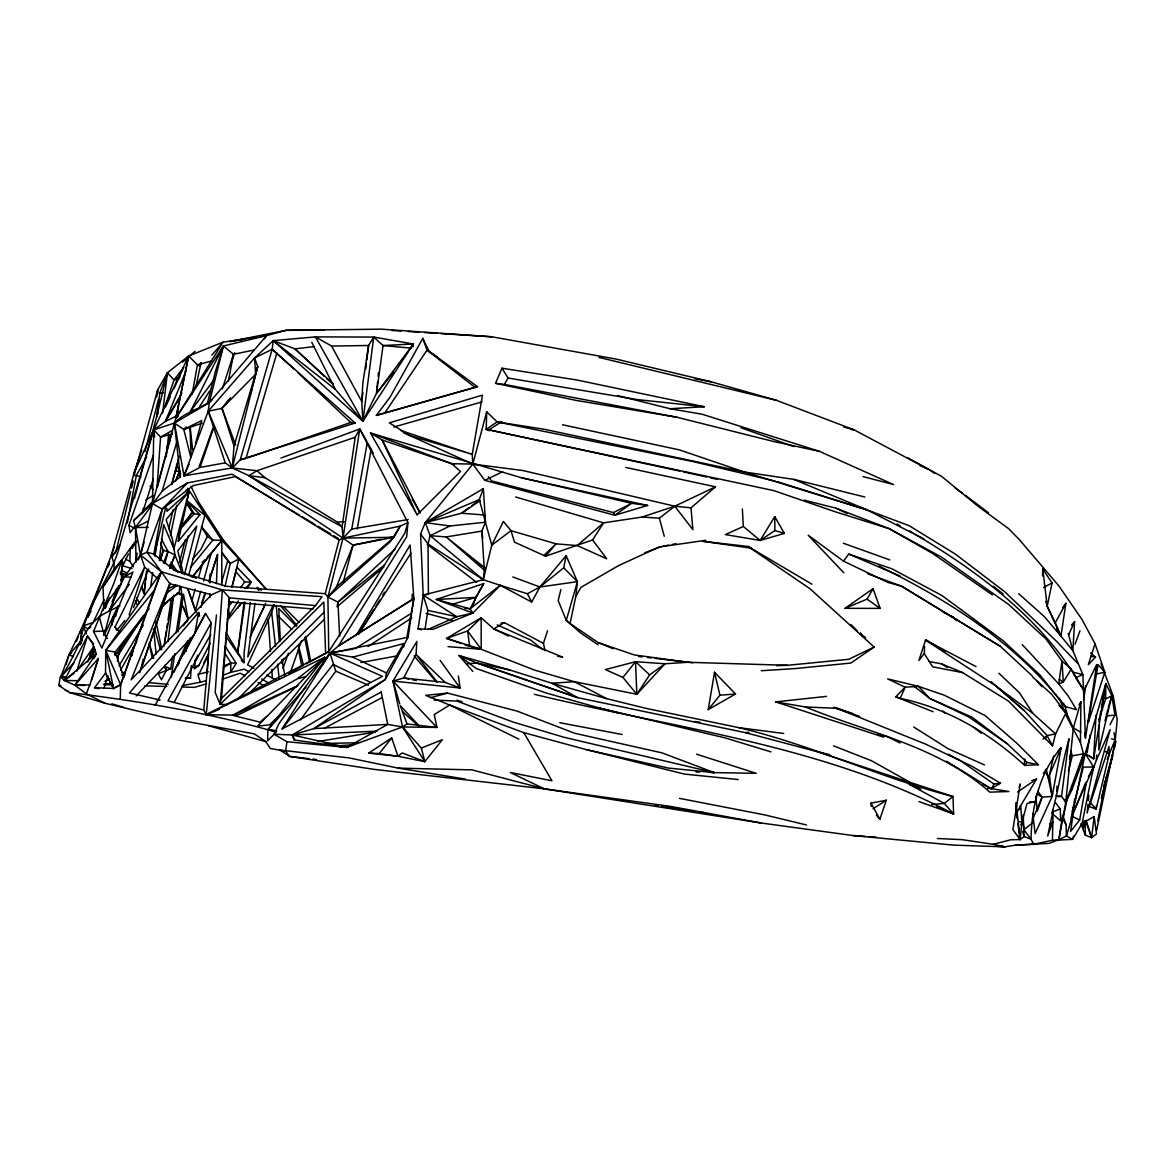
<?xml version="1.0" encoding="UTF-8"?>
<svg xmlns="http://www.w3.org/2000/svg" width="1176" height="1176" viewBox="0 0 1176 1176"><rect width="100%" height="100%" fill="white"/><g stroke="black" fill="none" stroke-linecap="round" stroke-linejoin="round"><path stroke-width="1.5" d="M221.764 585.516L221.808 540.343L187.69 488.216M209.916 597.379L209.931 593.777M209.945 582.987L209.96 573.991M465.255 779.071L398.208 768.134L349.007 757.888L279.932 750.067L289.59 756.403L373.939 769.354L544.268 788.831L760.901 822.965L852.776 835.519L953.868 845.147L1004.863 846.838L1015.77 845.103L1048.889 843.383L1058.87 839.664L1065.735 802.458L1083.463 753.845L1080.45 742.512L1080.906 701.822L1078.965 704.894M166.904 449.967L168.668 434.547M1110.012 724.769L1114.907 715.082L1111.864 695.707L1105.822 683.594L1105.602 698.97L1099.045 719.624M138.18 559.908L140.503 555.028L152.483 503.578L153.777 429.887L188.63 355.99L223.072 342.157L266.614 335.601L286.091 330.324L381.406 329.162L491.833 336.792L616.136 359.077L711.127 381.788L776.38 400.296L854.202 429.887L928.496 469.4L920.088 465.681M738.175 779.541L684.505 774.102L586.442 749.641L523.805 732.663L449.702 705.027L434.238 714.523L436.957 727.43L407.014 723.946L402.501 726.974L346.802 747.348L286.915 741.733L274.126 734.236L278.874 723.799L329.971 653.062L338.306 646.094L412.115 599.745L412.203 594.233M1015.77 845.103L1033.792 844.294L1052.432 840.237L1053.108 810.426L1047.698 835.93L1052.785 822.171L1049.771 823.935M186.308 651.269L186.381 647.755M183.5 654.547L205.535 613.46L211.195 622.765L203.786 710.025L206.197 714.714L324.708 657.31L267.893 729.708L267.599 740.806L276.213 732.148C208.872 712.641 139.062 701.131 69.56 692.561L58.8 685.505L60.314 676.582M489.481 430.71L486.217 429.299L486.702 411.791L497.125 421.919L692.267 461.389L775.234 481.16M1084.772 827.125L1084.948 820.701M120.231 699.367L120.643 684.814L161.362 571.756L146.956 552.279L162.244 509.149L187.44 482.939L232.025 474.163L339.041 540.078L343.01 538.108L400.193 526.142L407.954 522.6L359.753 428.99L280.946 458.052M221.382 699.955L229.423 597.878L222.367 589.926L161.362 571.756L140.503 555.028L135.431 527.539L162.156 491.2L180.296 476.809L180.516 473.325M1042.539 575.961L1042.759 568.949L1052.064 582.987L1047.199 606.331L1060.943 636.172L1072.88 650.681L1082.875 674.612L1085.477 738.205L1096.635 664.631L1083.978 690.65L1075.584 677.802L1082.875 674.612L1072.688 672.113C1032.572 611.153 971.743 567.405 909.577 531.008M133.403 566.759L129.889 561.378L130.301 548.619M224.425 652.312L230.922 662.896L230.584 672.378L222.705 675.45M134.99 541.901L122.157 559.614L121.26 583.428L103.826 606.772L93.566 631.497L101.871 648.064L133.006 571.977L124.318 576.872L108.971 611.299C82.202 622.78 77.19 655.767 60.785 676.95L64.401 680.463L74.852 685.211L86.377 693.899L105.105 703.263L163.787 717.272L254.295 733.853L265.849 741.63L270.201 748.45L285.665 751.214L289.59 756.403L309.406 758.696M216.443 583.605L217.56 554.44L209.019 580.547M1051.844 813.086C1059.062 788.993 1062.06 763.298 1069.043 738.719L1061.546 796.328L1065.735 802.458L1072.086 789.449L1072.203 786.097M1080.45 742.512L1065.338 714.082L1055.592 733.942L1052.505 745.805L1008.523 701.161L962.644 672.613L932.612 666.807L924.292 653.518L924.586 646.359M136.004 561.378L135.431 527.539L148.029 521.144M1113.069 699.632L1113.231 696.119L1101.015 663.587M1056.768 791.375L1057.033 786.038M1096.017 715.214L1093.651 758.829L1085.227 753.463L1105.822 683.594L1093.651 758.829L1089.535 756.197M207.196 673.392L208.226 655.238M1071.468 625.162L1074.585 621.604L1072.88 650.681L1068.249 633.379M166.286 456.964L166.948 446.395M185.205 678.346L190.527 678.17L191.321 665.543M1032.734 813.645L1035.13 833.622L1052.152 796.358L1061.222 747.642C1039.393 772.941 1031.631 806.604 1031.029 839.326L1033.792 844.294M1092.004 772.117L1096.355 760.284L1096.708 754.904M1096.37 805.575L1096.12 809.162L1089.27 806.515L1108.983 746.554L1109.291 754.022L1096.12 809.162L1089.608 801.723M117.997 606.272L104.061 635.393L104.429 630.262M157.084 486.893L160.583 437.06L153.777 429.887L165.39 421.434L176.415 416.025L188.63 355.99L197.421 364.825L192.114 394.533M325.634 653.68L323.797 602.097L220.191 704.38L220.559 699.367L315.491 605.581L322.033 596.673L222.367 589.926L215.193 692.443L220.191 704.38L227.335 704.542M157.466 413.717L158.51 399.325L144.942 451.657M413.114 346.876L413.393 343.98L373.733 337.071L315.359 336.895L273.244 340.628L254.56 357.974L257.706 366.559L234.024 446.101L232.245 467.945L248.871 475.663L342.084 526.819L343.01 538.108L327.913 596.996L328.751 651.666L306.289 663.823M220.559 699.367L229.423 597.878L315.491 605.581M80.218 643.992L81.732 628.249L109.515 561.29L108.207 566.582M376.57 392.549L377.599 381.759M378.113 376.364L378.451 372.777M1083.375 821.598L1082.728 828.418L1085.345 835.166L1091.593 837.621L1096.502 833.931L1094.15 816.614L1082.111 823.347L1072.556 839.355L1056.607 840.178M1087.991 804.149L1087.124 813.101L1110.203 729.635L1096.355 760.284M1088.344 800.562L1088.858 795.197M1096.547 830.741L1115.024 742.629M1115.362 739.116L1117.2 719.771L1113.231 696.119M144.207 594.086L146.515 570.889M185.646 650.416L185.999 646.874M937.375 838.503L962.277 839.664L993.147 844.294L1010.875 839.752L1020.18 839.561L1021.915 822.127L1020.636 805.766L1036.512 779.085L1031.793 780.57M195.348 660.118L194.452 668.968L198.891 665.351L210.254 643.257M216.472 615.033L206.197 714.714L237.596 715.155L296.514 686.608M1080.906 701.822L1073.291 728.223L1065.735 802.458L1064.706 799.489M613.005 648.667L598.172 642.581L570.037 623.515L575.828 596.35L577.416 581.664L566.156 555.645L539.931 586.986L531.67 602.038L500.256 585.325L483.262 579.709L428.035 543.959L420.567 533.904L425.227 522.629L472.825 464.079L486.702 411.791M625.705 467.445L715.508 486.82L674.789 506.209L642.052 517.043L603.611 522.85L592.586 539.931L545.517 556.219L514.456 542.121L511.031 530.685L503.401 521.409L491.774 545.164L483.262 579.709L430.137 535.683L425.227 522.629L483.395 488.657L485.438 522.217L481.851 531.111L484.35 570.154L483.262 579.709L423.198 595.115L418.068 628.895L421.449 629.851M136.019 562.187L137.092 553.102M162.626 413.246L167.418 372.748L188.63 355.99L175.738 418.347L152.483 503.578L133.564 520.674L135.078 526.098L130.139 532.699L128.919 525.437L153.542 454.656M133.888 475.795L157.643 389.947L167.418 372.748L173.989 380.01L178.943 378.922M159.274 560.496L163.626 524.643L173.916 548.766L175.048 555.043L182.368 573.829M362.869 392.549L361.782 401.604L362.884 421.228L273.244 340.628L272.185 349.287L240.242 459.801L232.245 467.945L184.015 475.824L174.416 423.066C184.75 412.012 200.302 409.086 211.783 400.266M365.721 369.014L366.383 363.59M366.824 359.974L368.573 345.494L373.733 337.071L383.038 345.538L411.203 348.155M167.977 641.479L173.695 595.085M250.253 602.377L244.167 652.121L244.005 662.676L241.271 660.5M1085.595 820.789L1091.593 837.621L1094.15 816.614M144.31 590.558L145.221 583.281M145.677 579.636L146.133 575.99M244.123 602.127L237.817 650.49M907.357 457.537L941.52 476.324L978.403 506.547L1008.567 528.612L1019.269 539.534L1058.723 585.736L1081.993 619.458L1095.047 643.772L1104.837 672.26L1088.314 722.226L1089.197 715.155M1089.638 711.612L1090.078 708.07M179.957 586.104L179.164 592.469L162.303 605.699M333.381 383.993L294.956 348.846L273.244 340.628L335.233 389.256L362.884 421.228L373.733 337.071M285.665 751.214L286.915 741.733M186.469 500.77L199.935 514.691L178.296 541.372L179.722 530.582M254.986 603.361L247.813 656.972L273.376 604.846M103.37 610.197L104.782 603.317M157.966 413.526L156.643 416.76L167.418 372.748L159.921 392.71L156.643 416.76L134.373 498.712M156.687 396.871L157.643 389.947L157.893 393.445M142.766 511.825L143.266 508.223M1019.151 787.2L1020.239 783.951L1012.874 829.668L1020.18 839.561L1024.164 836.518L1023.208 815.144M237.655 653.665L244.946 602.156M150.646 586.883L152.704 572.55M155.012 556.424L157.584 538.505M171.299 677.038L174.739 653.606M177.914 631.968L183.485 594.115L188.145 618.885L186.793 622.178M366.515 440.603L359.753 428.99L355.211 437.251L342.084 526.819L337.35 522.129L264.923 477.676L256.985 470.723L232.245 467.945L225.248 462.859L208.226 411.188L209.299 402.648L223.455 345.979L266.614 335.601L264.556 338.659M1083.611 700.117L1085.713 685.814M274.126 734.236L292.339 734.971L313.786 728.635L385.287 679.552L408.072 637.274L413.849 598.452L410.13 545.032L356.754 634.408M425.065 629.116L427.858 610.373L423.198 595.115L420.567 533.904M1024.149 764.297L1024.957 758.946M1062.781 607.551L1065.882 603.347L1060.943 636.172L1044.244 616.503L1018.651 593.645M80.703 642.096C84.29 605.772 112.778 577.681 120.628 542.254L153.777 429.887L174.416 423.066L209.299 402.648L266.614 335.601M165.052 665.425L166.139 670.688L161.421 679.743L158.26 673.701L170.726 668.732L172.637 656.193M176.194 632.909L181.927 595.306L180.81 586.457M164.669 641.787L166.345 630.909M166.889 627.293L167.448 623.662M168.006 620.046L171.064 600.113M131.212 577.181L124.318 576.872L140.503 555.028L146.956 552.279L153.791 554.072L174.474 570.228L226.027 586.265L325.238 593.689L327.913 596.996L390.285 541.754L400.193 526.142L394.048 537.27L353.021 545.149L343.01 538.108L359.753 428.99M1015.917 802.649L1016.137 811.44M1052.432 840.237L1058.87 839.664L1062.707 815.218L1066.044 824.685L1066.47 835.96L1072.556 839.355L1073.644 835.974M406.646 638.671L413.849 598.452L338.306 646.094L406.661 536.844L407.954 522.6L404.794 533.242L328.751 651.666L206.197 714.714L219.368 709.334M92.948 657.825L94.389 648.917M132.006 655.649L133.461 646.932M708.217 709.613L714.538 672.26L735.514 693.987L708.217 709.613L719.918 695.222L735.514 693.987M1058.87 839.664L1066.47 835.96L1071.307 819.496L1073.629 805.766M1074.202 802.341L1074.79 798.916M1088.314 722.226L1098.061 664.602L1104.837 672.26L1096.017 674.068M195.201 631.806L198.582 612.476L129.448 692.973L160.068 700.043L156.482 699.646M357.254 528.95L371.116 449.335M1087.109 752.655L1090.226 734.706M183.397 606.581L188.145 618.885L181.898 604.655M1085.389 783.319L1073.306 813.116L1070.557 831.447L1079.671 820.025L1086.418 781.746M355.211 437.251L256.985 470.723L248.871 475.663L343.01 538.108L351.742 529.053L367.368 442.058M322.195 665.351L329.971 653.062L352.726 657.134L403.662 643.61L386.492 672.966L385.287 679.552L292.339 734.971L293.941 740.057M1098.884 721.785L1099.516 718.315M1100.148 714.832L1100.78 711.362M1101.412 707.893L1105.822 683.594M111.793 625.382L113.469 616.356M131.609 655.532L132.903 648.593M1105.043 720.873L1107.924 709.246M105.34 607.757L106.016 604.155M117.394 661.132L120.099 646.726M153.791 554.072L162.244 509.149L166.198 505.371L154.262 555.278M163.787 646.565L173.122 596.849M1114.525 747.907L1115.803 741.027L1101.427 798.342L1112.746 755.536L1103.588 786.479M127.317 523.026L136.328 475.516L146.632 457.096M228.364 381.142L233.465 354.314L223.455 345.979L175.738 418.347L178.384 415.922M114.616 654.914L115.174 652.092L149.073 608.8M1084.081 821.407L1082.728 828.418L1080.95 823.553M337.027 606.816L337.953 602.127L395.077 549.089M1097.737 820.936L1106.557 776.278M464.726 608.286L470.032 608.83L500.256 585.325L527.407 593.748L539.931 586.986L563.701 567.846L566.156 555.645M1069.513 759.167L1070.924 752.111M1082.111 823.347L1093.548 767.017L1085.227 753.463L1072.086 789.449M170.373 535.697L176.738 505.327M1062.913 819.231L1067.808 795.961M1071.307 819.496L1085.227 753.463M196.069 385.963L200.993 362.899L199.111 365.986M132.682 545.002L131.918 548.545L136.975 541.019M178.296 541.372L189.145 491.362L185.911 490.098M115.571 616.474L117.909 605.875M1053.652 755.918L1049.345 775.352L1049.345 779.82L1045.802 772.103M140.87 669.556L143.207 659.133M168.756 528.891L173.137 509.62M224.998 586.53L230.217 563.583L238.831 558.967L266.158 589.25M1085.183 825.361L1085.992 821.818M1021.224 825.008L1021.915 822.127L1018.534 821.51M1103.073 697.059L1105.602 698.97L1111.864 695.707L1098.884 750.112L1098.884 725.327M130.668 491.553L115.733 552.573L111.382 555.16L87.774 617.341L91.111 611.02M131.521 488.069L133.226 481.087M180.457 567.743L188.292 535.918M231.951 586.971L238.831 558.967L221.808 540.343L212.856 540.093L207.388 536.476L201.757 527.392M560.893 589.543L558.188 600.554L566.273 620.399L580.665 632.953L598.114 644.815M207.373 403.5L215.384 371.543L223.455 345.979L190.527 411.335L197.436 409.527M1072.1 812.057L1083.317 767.12L1093.548 767.017L1071.115 817.291M108.177 566.626L109.515 561.29M184.441 574.667L196.73 526.113L177.782 550.853L183.177 572.991M250.709 393.695L252.031 388.389M252.928 384.861L255.604 374.262L254.56 357.974L272.185 349.287L294.059 369.058M232.128 586.795L237.023 567.361L251.282 582.135L247.313 587.926M592.586 539.931L606.728 558.791L577.181 545.561L556.057 543.856L511.031 530.685L491.774 545.164L485.438 522.217L449.908 525.981L430.137 535.683L428.035 543.959L428.402 594.174L423.198 595.115L456.803 616.724L472.855 613.034L500.256 585.325M1068.381 771.265L1072.336 755.8L1070.66 750.641M179.413 562.598L185.235 540.034M325.238 593.689L339.041 540.078M164.831 563.686L168.036 551.529L161.347 538.917M343.186 582.399L353.021 545.149L381.009 539.269M166.933 508.473L166.933 511.354L189.145 491.362L173.916 548.766L172.431 539.255L166.125 519.674L189.145 491.362L186.411 493.067M104.061 635.393L116.644 588.456M120.378 574.535L123.686 562.319M157.437 486.893L172.108 432.062M171.814 484.394L178.384 459.934M188.733 575.27L204.844 515.367L186.808 500.52M1021.356 824.685L1027.015 803.546L1034.689 801.635L1029.5 801.944M171.623 484.483L179.355 456.126M195.554 443.396L201.772 420.508L183.809 429.446L174.416 423.066L180.296 476.809M256.015 372.719L257.706 366.559L232.245 467.945L208.226 411.188L254.56 357.974M160.245 560.687L163.052 550.442L160.612 542.356M200.714 591.308L195.466 610.344L187.469 588.47M203.566 580.929L211.18 553.249L221.808 540.343L192.07 577.019M221.456 583.178L227.791 560.349L222.499 553.058M144.089 542.239L140.503 555.028L144.663 567.097L157.319 578.327M191.747 601.215L195.157 589.264M198.568 577.313L202.478 563.657M563.701 567.846L577.416 581.664L566.273 620.399L570.037 623.515M276.919 352.918L245.99 458.405L240.242 459.801L355.137 423.022L272.185 349.287M162.156 491.2L176.679 442.455M66.091 664.499L69.061 654.664L81.732 628.249L79.718 633.173M1108.233 707.585L1111.864 695.707M201.008 607.419L205.286 593.748M209.019 581.797L217.56 554.44M91.478 680.301L98.343 658.472L74.852 685.211L84.731 685.476M142.267 513.692L153.336 478.705M89.67 685.608L98.343 658.472M976.036 666.601L925.468 640.082L918.956 660.515L924.292 653.518M1019.577 809.059L1020.636 805.766L1016.402 813.366M104.091 687.931L107.942 675.935M222.293 389.021L233.465 354.314L253.972 350.036M1095.047 643.772L1088.3 664.646L1095.503 657.134L1090.711 653.003M129.139 614.872L144.663 567.097L115.028 626.984L116.644 630.454L124.803 620.531M80.982 643.243L82.055 639.95L69.061 654.664L60.785 676.95L65.547 677.89M201.625 603.17L205.036 592.733M253.987 668.306L247.577 664.881L271.656 612.564L274.228 604.685M545.002 650.519L543.43 643.36L547.531 630.777M141.708 449.967L134.329 472.164L111.382 555.16L114.013 563.833M472.928 605.772L475.707 597.423L483.704 583.605L436.281 599.451L472.855 613.034L432.959 629.322L418.068 628.895M139.782 672.672L169.785 583.722L161.362 571.756L105.752 650.343L105.531 673.172L113.543 688.607L113.058 685.064M876.355 815.1L879.868 819.231L886.322 800.253L870.96 803.105L871.313 806.354M164.331 408.263L173.989 380.01L183.647 367.426L173.886 388.697M141.017 669.173L170.476 583.031M255.604 374.262L222.014 408.381L208.226 411.188L184.015 475.824L200.052 467.416L213.782 427.491M1037.893 791.433L1042.098 797.181L1037.32 811.131L1035.733 796.167M231.143 363.046L234.759 352.638M290.648 671.864L301.497 640.817M122.157 559.614L113.528 584.178L103.826 606.772L103.032 586.927L114.307 568.684L122.157 559.614L103.032 586.927M154.012 590.69L120.555 684.829L113.513 688.46L94.521 687.695L105.531 673.172L113.513 688.46L120.643 684.814L105.752 650.343L154.012 590.69L161.362 571.756M283.019 668.247L288.399 653.165M199.097 466.843L212.988 427.961M114.41 546.737L111.382 555.16L112.308 556.557L119.555 545.326M86.377 693.899L89.626 684.902L74.852 685.211L96.344 653.635L92.213 642.963L87.421 636.143L64.401 680.463L78.101 680.698M160.715 558.277L163.773 549.839M1075.011 644.227L1079.98 630.792M281.961 663.558L283.842 658.516M449.908 525.981L425.227 522.629L461.565 513.221L484.718 515.029L485.438 522.217L479.308 499.55L483.395 488.657M104.723 607.86L107.281 601.098M177.208 477.25L179.708 470.9L176.4 464.961M133.491 607.625L148.661 568.993M80.041 645.007L82.055 639.95M339.644 636.348L337.953 602.127L327.913 596.996L336.409 587.03L353.021 545.149M163.405 563.186L168.036 551.529L175.048 555.043L169.697 568.493M1107.189 759.343L1115.113 739.645L1114.025 732.692M180.384 396.782L165.39 421.434L186.205 370.499M76.367 641.405L78.38 636.466M175.636 480.866L179.708 470.9L174.621 471.547M105.414 607.933L109.559 597.834M112.043 601.906L118.805 585.53M120.834 580.621L123.539 574.064L126.993 574.329M991.912 788.64L993.852 783.995L1000.497 783.231L971.391 765.943L925.909 744.276L834.431 707.29M87.641 661.956L93.962 646.918M170.094 566.773L175.048 555.043M1033.278 817.996L1042.098 797.181L1052.152 796.358L1049.345 775.352L1061.222 747.642L1057.974 751.199M862.993 476.574L893.613 484.6L819.275 451.29L774.161 441.632L676.979 417.26L575.887 400.355L495.522 383.303L501.976 368.206L576.975 380.01L704.306 406.749L669.952 408.719L617.532 395.548M89.258 659.001L94.286 647.52L91.14 651.901M184.015 475.824L189.086 464.211M173.93 672.231L187.675 640.817M900.228 698.382L905.138 687.196L918.456 686.358L944.005 695.075L985.062 715.523L1016.858 743.276L1038.364 764.694L1024.649 765.429C989.56 733.074 947.297 708.128 900.228 698.382L895.789 696.839L905.138 687.196L887.659 678.875L918.456 686.358L929.834 698.47L968.657 716.89L1007.317 743.805L1027.03 762.401L1038.364 764.694M1068.499 635.069L1074.585 621.604M152.395 432.548L134.329 472.164L134.593 475.486M250.15 637.171L265.658 603.2M165.625 406.69L170.138 396.885M194.79 661.603L197.774 655.164M175.371 417.833L178.487 411.174M199.435 366.236L200.993 362.899M227.306 618.649L238.39 600.951M178.017 664.087L190.409 637.848M322.371 662.191L324.708 657.31L297.734 678.581L232.804 715.375L260.043 722.152L266.893 716.272M94.036 658.428L96.344 653.635L64.401 680.463L74.059 673.201M104.12 599.745L93.066 622.501L83.173 625.882L86.407 634.026M331.588 346.053L361.782 401.604L362.825 383.097L368.573 345.494L331.588 346.053L315.359 336.895L362.884 421.228L376.496 393.372L413.393 343.98L383.038 345.538L376.496 393.372L393.592 372.248M128.552 553.925L122.701 565.847L132.05 568.552M208.505 654.782L198.141 675.862L200.464 682.212L205.712 680.742M299.321 515.059L235.376 476.618L193.187 485.585L162.244 509.149L152.483 503.578L153.703 501.138M252.134 631.071L265.129 605.052M207.388 536.476L200.773 549.545L192.599 559.217M117.923 653.444L123.774 642.008M174.371 702.043L193.599 664.514L210.724 634.467M177.635 665.925L179.311 662.676M203.786 662.999L208.02 654.856M1088.432 776.763L1093.548 767.017M472.855 613.034L470.032 608.83L483.704 583.605M1056.68 628.895L1060.943 636.172L1055.298 622.839L1065.882 603.347M155.159 705.232L205.535 613.46M211.195 622.765L167.962 700.881L203.786 710.025M422.772 338.379L390.153 397.018L376.349 415.393L477.485 386.669L429.152 351.271L422.772 338.379L427.035 350.139L475.28 387.536M119.937 605.684L108.971 611.299L112.47 605.052M120.525 670.158L136.769 641.464M575.828 596.35L580.929 587.368L618.458 565.685L659.03 547.016L705.806 540.298M495.522 383.303L504.416 384.434L508.076 378.04L501.976 368.206M845 608.33L867.05 599.143L873.062 588.661L880.104 608.374L845 608.33L873.062 588.661M89.788 655.326L94.286 647.52L91.316 652.077M165.39 421.434L181.912 392.858M119.085 665.69L143.296 625.103M804.134 500.138L835.798 508.135L889.115 528.641L941.27 556.983L1008.743 604.523L1046.067 639.082L1062.031 661.147L1071.233 669.026L1063.266 682.154L1058.679 683.844L1022.238 644.654M760.122 540.445L774.763 516.631L784.377 533.419L760.122 540.445L725.357 534.58L743.335 526.466L760.122 540.445L774.881 530.582L784.377 533.419M89.611 658.81L95.388 649.446M183.5 625.72L188.307 617.973M225.248 646.388L236.229 663.293L230.584 672.378L244.329 669.144L249.062 671.849M373.997 609.33L358.533 634.246L410.953 553.22M375.938 606.213L379.804 599.995M382.7 595.321L384.64 592.204M175.738 418.347L223.072 342.157L211.842 355.137M1045.17 738.704L1047.11 735.588L1055.592 733.942L1032.925 713.42L995.763 685.902L925.468 640.082M368.397 685.196L335.763 671.187L329.971 653.062L382.42 676.362L282.152 728.899L329.971 653.062L408.072 637.274M1043.377 773.529L1046.243 769.001L1052.152 796.358M117.968 655.605L143.516 615.445M199.655 406.47L209.578 391.035M1082.332 757.903L1084.257 754.948M362.884 421.228L413.393 343.98M508.385 635.995L493.744 628.91L481.16 617.768L446.542 638.392L481.205 649.284L534.374 670.026L574.285 681.683L636.833 694.266L649.622 674.862L665.028 663.764L688.004 662.294L787.494 665.307L848.778 659.28L874.135 647.05L810.014 588.764L748.024 546.458L702.425 541.254L751.332 548.192M384.596 413.217L427.035 350.139L437.369 357.269M183.294 525.613L185.308 522.644M187.337 519.674L192.394 512.251L189.351 505.827M227.409 619.193L229.423 616.283M93.668 646.682L76.808 671.129L87.421 636.143L93.624 643.948M228.32 604.876L230.364 602.009M240.595 587.647L244.681 581.899L251.282 582.135L245.137 588.603M300.512 719.888L335.763 671.187M150.043 505.724L153.248 501.358M190.527 411.335L214.973 378.422M187.102 494.111L189.145 491.362M115.424 654.885L144.619 615.783M108.971 611.299L129.301 584.413M843.795 572.771L808.191 535.227L843.457 561.099L848.807 554.087L891.981 568.831L941.917 595.526L1003.01 640.597L1039.76 674.774L1065.177 706.629L1067.323 714.67L1073.291 728.223M237.64 608.227L241.991 602.612M192.746 576.799L211.18 553.249L207.358 557.159M1024.649 765.429L1027.03 762.401M221.529 408.807L230.496 397.797M179.987 527.95L192.394 512.251L186.44 503.49M282.152 728.899L333.087 664.455L371.057 682.595M391.711 737.925L368.617 753.125L379.26 753.537L391.711 737.925L397.958 756.271L424.83 761.636L442.308 739.704L421.361 748.039L402.501 726.974L392.99 681.08L416.863 641.435L416.069 654.459L403.618 677.979L392.99 681.08L399.737 703.865M622.957 677.435L635.54 661.706L665.028 663.764L636.833 694.266L622.957 677.435L605.375 669.585L635.54 661.706L649.622 674.862M228.056 619.458L241.609 602.597M234.024 446.101L222.014 408.381L228.967 399.884M190.394 567.582L212.856 540.093L201.419 526.583M545.517 556.219L556.057 543.856L543.65 555.645M272.803 730.37L267.893 729.708L305.834 687.24M180.707 528.524L194.216 513.692L199.935 514.691M66.15 676.876L60.785 676.95L74.073 662.647M169.344 503.034L171.769 500.447M207.652 556.983L210.004 554.499M211.533 594.762L131.153 679.846L169.785 583.722L211.533 594.762L222.367 589.926M136.21 695.942L194.143 634.908M229.144 605.449L232.833 601.553M190.821 457.479L183.809 429.446L186.205 426.947M60.785 676.95L63.269 674.362M282.666 712.377L269.583 724.842L257.456 726.18L324.708 657.31M202.272 562.378L204.815 559.761M161.788 607.286L170.255 598.746L179.164 592.469L181.927 595.306L177.253 593.027M238.022 698.985L324.003 612.226M133.564 520.674L153.027 501.211M417.083 514.838L460.477 471.502L451.79 463.712L370.499 433.062L417.083 514.838L382.171 440L370.499 433.062L521.791 477.838L631.688 503.313L647.638 505.46L614.857 515.25L484.747 480.337L472.825 464.079L403.221 432.577M250.914 691.679L323.988 619.678M1043.038 739.19L1047.11 735.588L1024.178 710.539L991.089 681.61M182.618 362.135L195.04 351.286M336.409 587.03L394.048 537.27L343.01 538.108M577.181 545.561L603.611 522.85L515.632 496.992M451.79 463.712L472.825 464.079L522.732 470.503L674.789 506.209L691.003 507.841L715.508 486.82M338.409 605.655L383.817 566.935M1022.532 831.476L1024.164 836.518L1031.029 839.326L1023.943 829.771L1032.102 823.185M337.953 602.127L384.567 564.833M368.617 753.125L397.958 756.271L402.221 752.919L424.83 761.636L421.361 748.039M642.052 517.043L659.398 518.175L674.789 506.209L692.885 529.656L691.003 507.841M165.757 593.88L177.444 585.104M412.115 599.745L413.849 598.452M468.768 507.87L461.565 513.221L480.278 500.579M471.65 505.739L478.852 500.388M874.135 647.05L850.851 663.058L795.402 668.556L761.284 670.732M1017.549 792.065L1036.512 779.085M992.397 594.938L932.95 553.675L889.115 528.641L835.327 511.81L773.867 490.627L486.217 429.299L497.125 421.919L544.444 429.299L744.29 471.988L793.888 479.396L864.816 496.992M71.765 652.871L69.061 654.664L73.294 656.708M368.029 646.521L411.732 617.87M873.136 808.676L886.322 800.253M145.765 500.094L153.233 495.361M487.922 430.431L501.887 421.581M223.219 667.747L230.922 662.896L236.229 663.293M354.902 648.77L410.6 613.74M543.43 643.36L504.342 622.619L493.744 628.91L562.657 657.163L557.586 656.252M152.483 503.578L187.44 482.939M987.737 788.376L991.133 788.611L1000.497 783.231M172.593 430.298L160.583 437.06L172.416 433.915M339.585 746.775L346.802 747.348L387.727 724.387L402.501 726.974L436.957 727.43L392.99 681.08L460.066 687.989L458.375 675.994M288.649 673.378L303.085 665.557M324.488 728.179L382.097 697.588M1043.582 587.486L1052.064 582.987M173.989 380.01L180.031 376.923M613.446 512.574L631.688 503.313L614.857 515.25L613.446 512.574L491.509 480.896L488.334 476.75M104.943 681.301L109.765 678.905M484.747 480.337L502.608 471.708M167.83 588.823L175.665 585.134M90.728 627.264L87.583 628.734L83.173 625.882M377.129 731.149L292.339 734.971L294.985 740.101L346.802 747.348L358.166 742.115M232.804 715.375L297.94 685.623M428.02 629.41L456.803 616.724L427.858 610.373M224.631 665.645L230.922 662.896M425.227 522.629L479.308 499.55M1052.608 811.999L1060.296 808.867L1055.504 802.738M193.231 667.512L198.891 665.351M644.815 552.764L661.662 546.414M183.809 429.446L202.169 423.154M247.695 457.817L350.757 422.478L355.137 423.022M452.054 604.346L475.707 597.423L436.281 599.451L470.032 608.83M206.609 683.815L194.363 687.387L181.53 686.975M222.352 679.213L240.227 673.201L245.078 675.73M376.349 415.393L477.485 386.669M393.769 427.05L482.028 401.898M197.421 364.825L211.518 361.003M430.416 697.721L447.571 693.105L516.837 711.01L574.594 733.236L662.161 752.919L714.185 772.603L756.227 773.323L696.56 754.183M197.862 674.392L208.387 671.819M297.734 678.581L305.951 676.626M389.756 537.432L393.254 536.697M663.44 546.076L668.806 545.076M672.378 544.4L675.95 543.738M182.339 685.608L200.464 682.212M360.87 662.544L397.767 655.782M200.052 467.416L225.248 462.859M1072.336 755.8L1083.463 753.845M329.971 653.062L353.123 649.078M351.742 529.053L408.19 519.542M500.844 623.207L504.342 622.619M317.902 741.512L375.364 732.089M242.432 339.761L229.732 341.569L286.091 330.324L324.414 330.206M577.416 581.664L539.931 586.986L512.824 576.96M1058.062 796.784L1061.546 796.328L1056.136 795.682M314.315 346.626L294.956 348.846L324.297 376.32M883.588 737.131L775.631 701.881L826.493 696.383M447.571 693.105L425.697 695.339L449.702 705.027L518.881 739.175M1106.675 715.905L1114.907 715.082M472.796 671.393L458.949 655.532L477.044 663.029L577.622 697.647L745.364 732.633L748.936 732.31M931.686 804.575L944.328 803.443L952.972 796.519L817.423 751.758L745.364 732.633M335.821 745.981L353.844 744.658M103.9 684.094L111.117 683.594M466.593 663.764L477.044 663.029L509.737 669.982L552 683.271L606.522 698.617L645.448 708.246L739.101 727.709L783.701 733.457M337.35 522.129L344.2 521.674M93.566 631.497L103.076 631.086L107.295 638.583M776.645 665.645L787.494 665.307M325.135 743.438L355.711 742.806M135.431 527.539L148.264 527.362M121.451 675.009L125.068 675.068M398.208 768.134L471.899 769.868L544.268 788.831L670.614 806.413L760.901 822.965M103.826 684.623L112.69 684.873M144.868 685.814L166.86 686.505M696.06 771.941L699.691 772.073M708.746 772.397L714.185 772.603L563.554 737.161L513.192 722.093L456.964 701.116L434.106 700.058M775.631 701.881L805.428 706.982L837.782 708.364L853.262 713.744M159.921 392.71L163.449 392.916M58.8 685.505L60.902 685.623M391.887 330.471L400.972 331.044M408.248 331.5L419.141 332.191M424.595 332.543L437.325 333.337M440.956 333.572L491.833 336.792M852.776 835.519L865.462 836.415M869.093 836.665L876.34 837.18M430.137 535.683L446.13 536.932L481.851 531.111L482.719 538.358M995.822 846.132L1004.863 846.838L993.147 844.294M448.041 646.638L481.205 649.284L481.16 617.768L467.607 630.983L446.542 638.392L461.418 643.566M229.305 601.965L313.139 608.977M121.863 672.496L125.464 672.804M148.749 682.639L168.197 684.359M714.185 772.603L668.321 768.06L586.442 749.641M704.306 406.749L637.274 399.59L508.076 378.04M440.147 660.456L460.066 687.989L445.234 682.447L403.618 677.979L408.983 679.052M638.524 656.473L642.14 656.884M647.579 657.516L651.195 657.928M654.812 658.354L692.826 662.75M313.007 759.108L316.609 759.534M694.266 811.455L661.838 806.31M699.676 812.087L703.277 812.498M248.871 475.663L264.923 477.676M267.893 729.708L276.772 730.84M694.575 721.535L699.999 722.255M688.004 662.294L634.379 654.944L598.172 642.581M379.26 753.537L397.958 756.271M476.295 464.608L472.825 464.079L472.223 454.377L482.498 395.121L389.344 422.86L409.63 435.443L472.223 454.377L400.531 430.401M186.014 677.464L190.527 678.17M850.615 429.314L854.202 429.887L843.589 426.932M983.077 784.524L991.133 788.611L1008.861 791.507L989.825 792.154C938.286 746.099 867.712 732.589 805.428 706.982M669.952 408.719L702.043 414.202L819.275 451.29M1090.637 656.267L1095.503 657.134M654.635 805.001L658.237 805.663M929.305 661.559L941.462 663.852L962.644 672.613M559.776 722.711L622.266 734.515M695.06 378.745L711.127 381.788M504.416 384.434L676.979 417.26M679.478 798.357L764.606 814.88L806.486 824.964M486.217 429.299L679.948 471.12M412.57 679.772L416.142 680.492M1032.058 843.736L1035.409 844.412M534.286 694.296C675.274 728.444 823.773 745.07 953.604 813.954L952.972 796.519C880.31 777.895 812.234 745.025 739.101 727.709M1001.379 846.103L1004.863 846.838M562.51 424.756L679.552 449.923L744.29 471.988L867.373 510.046L909.063 525.643L955.338 554.087L1005.024 591.998L1056.077 640.861L1077.863 663.573M94.521 687.695L99.034 688.666M163.052 550.442L168.036 551.529M683.521 471.914L706.717 477.03M710.289 477.824L717.433 479.396M521.791 477.838L647.638 505.46M1111.54 738.851L1115.113 739.645M292.339 734.971L346.802 747.348M599.099 357.43L776.38 400.296M817.423 751.758L829.903 754.698M509.737 669.982L458.949 655.532L476.295 668.556L545.811 692.885L599.172 707.952L725.122 737.896L770.986 751.876M471.326 646.859L481.205 649.284L467.607 630.983L469.68 646.447L464.726 644.727M599.172 707.952L618.62 713.024M878.134 734.162L886.969 736.499L900.125 742.997M208.181 725.695L265.849 741.63M426.08 613.343L452.628 620.384M878.722 565.994C948.841 600.216 1017.328 643.963 1065.177 706.629L1076.452 709.687L1068.337 696.207L1058.679 683.844L1062.031 661.147L1063.266 682.154L1059.297 679.258M65.047 690.239L68.355 691.209M111.808 703.807L123.656 707.305M69.56 692.561L105.105 703.263M777.013 481.572L867.373 510.046L923.733 538.873M456.92 700.161L462.08 701.793M136.328 475.516L140.973 477.015M477.044 663.029L577.622 697.647L552 683.271L574.285 681.683L606.522 698.617M833.696 707.585L859.7 716.404M453.995 464.476L382.171 440L420.244 513.001M740.968 427.785L793.829 446.571M918.941 801.547L953.604 813.954L944.328 803.443L909.136 784.26L920.749 789.169M843.383 543.253L889.776 559.894M174.474 570.228L196.421 578.225M867.962 573.888L901.507 586.163L1000.35 646.33L1032.425 676.097M170.726 668.732L164.905 666.469L166.139 670.688L164.699 665.44M833.622 745.863L871.284 760.637L908.813 781.614M895.789 696.839L933.156 711.745M860.597 507.268L867.373 510.046L793.888 479.396M848.807 554.087L900.243 576.152M936.743 806.736L953.604 813.954M859.818 633.526L865.624 637.554M984.459 764.929L948.091 748.715L913.678 726.989M497.257 624.853L530.479 639.935L542.974 649.681M121.672 570.522L127.522 573.241M352.726 657.134L386.492 672.966M835.798 508.135L847.367 513.618M120.246 572.506L123.539 574.064M128.919 525.437L134.49 528.112M843.457 561.099L887.792 582.399L901.507 586.163L1000.35 646.33M544.268 788.831L510.34 772.514L551.926 780.761L523.805 732.663M1072.541 816.512L1079.671 820.025M943.181 612.152L952.839 616.93L957.102 620.296M751.258 548.075L748.024 546.458L811.955 584.178M258.029 682.492L264.497 685.858M948.4 754.257L959.675 760.166L993.852 783.995M125.597 559.115L129.889 561.378M266.805 675.142L276.404 680.272M896.994 524.011L900.14 525.76M261.689 679.022L268.01 682.624M302.438 516.925L314.918 524.437M318.034 526.304L330.515 533.801M333.631 535.683L338.32 538.49M926.423 640.156L937.39 646.815M940.535 648.711L945.225 651.563M1073.085 727.621L1080.862 732.369M946.342 761.181L991.133 788.611M941.462 663.852L947.518 667.601M1105.425 751.596L1109.291 754.022M1036.732 793.712L1042.098 797.181M477.5 563.113L481.969 566.126M261.44 590.205L257.132 587.28L258.838 590.47M867.05 599.143L880.104 608.374M930.098 470.253L934.523 473.399M955.118 488.025L962.468 493.259M965.423 495.346L988.399 512.721M1007.317 743.805L972.111 717.228L929.834 698.47L914.34 686.549M427.197 544.4L476.633 582.355M993.235 586.207L1003.143 593.939M972.684 726.518L981.24 733.221M192.394 512.251L194.216 513.692L186.808 502.461M485.041 568.023L446.13 536.932L484.35 570.154M942.593 710.936L945.313 713.229M1052.447 813.792L1060.649 820.789L1060.296 808.867M995.763 685.902L1024.178 710.539M402.677 711.686L418.73 726.254M1032.587 676.95L1051.8 694.457L1067.323 714.67L1058.9 705.35M326.957 378.819L330.956 382.567M298.013 372.792L350.757 422.478M952.839 616.93L956.764 620.649M998.924 673.26L1019.518 692.87L1032.925 713.42M445.234 682.447L416.069 654.459L437.193 682.227M278.08 615.989L291.824 629.395M850.836 624.471L857.26 630.939M296.367 626.293L278.756 608.506L280.329 640.949M283.739 606.845L299.027 622.398M418.803 725.474L400.252 705.615L407.014 723.946M1037.232 681.418L1042.054 686.725M115.028 626.984L118.217 630.571M217.634 533.654L265.894 588.691M235.656 571.448L244.681 581.899M414.128 655.929L436.134 681.698M280.461 605.625L296.881 625.426M150.072 486.011L153.145 489.745M226.777 637.598L244.005 662.676L226.159 632.776M221.867 553.102L230.217 563.583L227.791 560.349M170.887 562.363L178.105 572.491M1067.323 714.67L1063.868 709.657L1059.517 698.338M224.66 542.136L198.773 502.358L191.012 486.305M402.501 726.974L424.83 761.636M1071.233 669.026L1083.978 690.65M1063.692 820.583L1066.044 824.685M412.203 498.962L419.259 511.56M870.96 803.105L879.868 819.231M860.641 632.894L862.39 636.113M1047.11 735.588L1052.505 745.805M368.22 443.675L373.321 453.363M527.407 593.748L531.67 602.038M1063.501 703.366L1065.177 706.629M1072.688 672.113L1074.864 676.376M311.787 342.304L335.233 389.256M171.137 564.157L174.21 570.404M1045.832 601.392L1047.199 606.331L1055.298 622.839M136.651 597.761L139.003 602.597M141.517 586.574L144.663 593.086M1018.783 836.342L1020.18 839.561L1016.284 805.134M135.475 601.01L136.872 604.332M222.014 408.381L235.656 445.116M141.399 586.721L143.898 593.615M123.965 677.685L115.174 652.092L105.752 650.343L113.513 688.46M188.072 589.117L196.098 612.637M1086.065 820.142L1091.593 837.621M149.146 642.89L153.703 658.295M228.115 609.315L229.467 613.99M199.553 615.989L198.582 612.476L198.7 615.901M154.659 628.748L160.392 649.725M659.398 518.175L664.264 536.256M99.24 616.342L103.076 631.086M298.498 645.448L303.364 664.925M714.538 672.26L719.918 695.222M149.631 645.874L152.38 658.222M155.982 621.619L161.788 649.652M169.888 564.627L170.594 568.067M298.41 649.431L301.615 665.366M304.613 637.465L309.567 662.353M305.834 636.407L310.626 661.088M281.828 659.324L284.783 675.142M1016.637 814.953L1017.137 818.467M1017.902 823.744L1020.18 839.561M1022.708 819.819L1023.943 829.771M153.777 429.887L154.644 437.031M113.646 563.083L114.307 568.684M1042.759 568.949L1047.199 606.331M1084.86 732.869L1085.477 738.205M271.656 612.564L275.537 646.374M277.58 664.175L279.212 678.42M190.159 426.8L192.629 450.099M153.512 628.925L156.173 654.003M168.624 434.223L169.55 443.058M276.242 605.375L279.388 641.508M268.231 619.326L270.495 651.548M271.759 669.453L272.376 678.405M742.379 508.988L743.335 526.466M403.662 643.61L403.794 646.859M189.924 426.829L191.041 453.833M635.54 661.706L636.833 694.266M1085.036 820.892L1085.345 835.166M774.763 516.631L774.881 530.582M381.186 692.017L313.786 728.635L387.727 724.387L381.186 692.017"/></g></svg>
